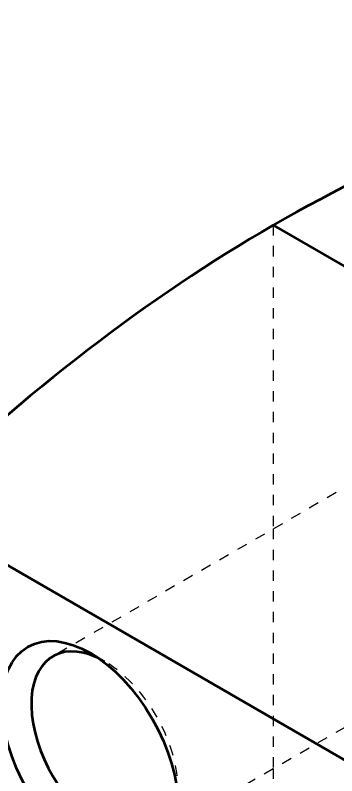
# Model space of a CAD drawing. Header units: millimetres. Extents: x -742 to 742, y -525 to 525.
# Drawn here: x 339.7 to 370.7, y 142.8 to 216.1 of the extents above; entities that cross this region are included whole.
import ezdxf

# ---------------------------------------------------------------- set-up
doc = ezdxf.new("R2010")
doc.units = ezdxf.units.MM
doc.linetypes.add('虚线', pattern=[2, 1, -1])
doc.layers.get('0').update_dxf_attribs({"lineweight": 35})
for name, color, linetype, lineweight in [('尺寸线层', 3, 'Continuous', 18), ('粗实线层', 7, 'Continuous', 35), ('虚线层', 6, '虚线', 18)]:
    doc.layers.add(name, color=color, linetype=linetype, lineweight=lineweight)
doc.styles.add('标准', font='', dxfattribs={"width": 0.667})
doc.styles.get('标准').set_extended_font_data('宋体')
doc.dimstyles.new('标准', dxfattribs={"dimscale": 5, "dimtxt": 3.5, "dimasz": 4, "dimexe": 2, "dimexo": 0, "dimtad": 1, "dimdsep": 46, "dimtxsty": '标准', "dimblk": '_CAXARROW', "dimcen": 0, "dimdle": 6, "dimazin": 2, "dimtfac": 0.707107, "dimtdec": 3, "dimtmove": 2, "dimatfit": 3, "dimfxl": 1, "dimfrac": 2, "dimtolj": 1, "dimarcsym": 0})

# ---------------------------------------------------------------- blocks, each defined once
blk = doc.blocks.new('*X14')
for p, q in [((-632.242, -189.479), (-540.318, -242.551)), ((-575.673, -269.728), (-667.597, -216.656))]:
    blk.add_line(p, q)
for centre, major_axis, start_param, end_param in [((-632.242, -316.036), (-77.5, -134.234), 3.92699, 4.255443), ((-648.505, -239.693), (5, -8.66), 2.451775, 6.973003)]:
    blk.add_ellipse(centre, major_axis=major_axis, ratio=0.57735, start_param=start_param, end_param=end_param)
blk.add_ellipse((-649.919, -240.51), major_axis=(6, -10.392), ratio=0.57735)
at = {"layer": '虚线层', "color": 7}
for p, q in [((-632.242, -189.479), (-632.242, -218.757)), ((-620.978, -212.254), (-653.505, -231.033)), ((-632.242, -218.757), (-632.242, -241.851)), ((-643.505, -248.354), (-610.978, -229.574)), ((-648.505, -231.528), (-649.919, -230.712)), ((-632.242, -241.851), (-632.242, -249.083))]:
    blk.add_line(p, q, dxfattribs=at)
blk.add_ellipse((-648.505, -239.693), major_axis=(5, -8.66), ratio=0.57735, start_param=0.689817, end_param=2.451775, dxfattribs=at)
blk = doc.blocks.new('*X15')
blk.add_line((-632.242, -189.479), (-540.318, -242.551))
blk.add_ellipse((-632.242, -316.036), major_axis=(-77.5, -134.234), ratio=0.57735, start_param=3.598535, end_param=3.92699)
at = {"layer": '虚线层', "color": 7}
for p, q in [((-632.242, -189.479), (-632.242, -218.757)), ((-632.242, -218.757), (-632.242, -241.851)), ((-632.242, -241.851), (-632.242, -249.083))]:
    blk.add_line(p, q, dxfattribs=at)
blk.add_ellipse((-632.242, -316.036), major_axis=(41, 71.014), ratio=0.57735, start_param=3.926992, end_param=7.068582, dxfattribs=at)
blk = doc.blocks.new('*X13')
at = {"color": 0, "linetype": 'ByBlock'}
for name in ['*X15', '*X14']:
    blk.add_blockref(name, (0, 0), dxfattribs=at)
blk = doc.blocks.new('*X30')
at = {"color": 0, "char_height": 17.5, "attachment_point": 1, "rotation": 335.03132, "line_spacing_factor": 1.15057, "style": '标准'}
for s, insert, width in [('\\T1.1;2*%%C20', (91.418, 310.17), 314.72423), ('\\T1.1;{\\H0.707107x;+0.02}', (136.757, 299.591), 127.48518), ('\\T1.1;{\\H0.707107x;0}', (136.449, 283.44), 127.48518)]:
    blk.add_mtext(s, dxfattribs=dict(at, insert=insert, width=width))
blk = doc.blocks.new('*X29')
at = {"layer": '尺寸线层'}
for points in [[(-15.833, 334.622), (-35.019, 340.798), (-32.909, 345.33)], [(2.297, 326.179), (19.373, 315.47), (21.484, 320.003)]]:
    blk.add_hatch(color=0, dxfattribs=at).paths.add_polyline_path(points, flags=0)
at = {"layer": '尺寸线层', "color": 0}
blk.add_line((152.992, 256.01), (-43.03, 347.285), dxfattribs=at)
blk.add_blockref('*X30', (0, 0), dxfattribs=at)
blk = doc.blocks.new('_CAXARROW')
blk.add_hatch(color=0).paths.add_polyline_path([(0, 0), (-1, 0.125), (-1, -0.125)], flags=0)
blk = doc.blocks.new('*X32')
at = {"color": 0, "char_height": 17.5, "attachment_point": 1, "rotation": 10.42095, "line_spacing_factor": 1.15057, "style": '标准'}
for s, insert, width in [('\\T1.1;{\\H0.707107x;+0.02}', (125.991, 128.019), 127.48518), ('\\T1.1;2*%%C20', (82.903, 110.386), 314.72423), ('\\T1.1;{\\H0.707107x;0}', (135.093, 114.674), 127.48518)]:
    blk.add_mtext(s, dxfattribs=dict(at, insert=insert, width=width))
blk = doc.blocks.new('*X31')
at = {"layer": '尺寸线层'}
for points in [[(3.067, 72.209), (23.189, 73.368), (22.285, 78.285)], [(-16.603, 68.591), (-35.821, 62.515), (-36.725, 67.433)]]:
    blk.add_hatch(color=0, dxfattribs=at).paths.add_polyline_path(points, flags=0)
at = {"layer": '尺寸线层', "color": 0}
blk.add_line((164.465, 101.892), (-46.108, 63.165), dxfattribs=at)
blk.add_blockref('*X32', (0, 0), dxfattribs=at)

msp = doc.modelspace()

# ---------------------------------------------------------------- block references
at = {"layer": '粗实线层'}
msp.add_blockref('*X13', (996.816, 385.306), dxfattribs=at)

# ---------------------------------------------------------------- dimensions: what is measured, and where the dimension line sits
at = {"layer": '尺寸线层'}
for p1, p2, picture, middle in [((-15.833, 334.622), (2.297, 326.179), '*X29', (117.328, 272.616)), ((-16.603, 68.591), (3.067, 72.209), '*X31', (125.774, 94.776))]:
    dim = msp.add_diameter_dim_2p(p1=p1, p2=p2, dimstyle='标准', override={"dimpost": '2*%%C<>', "dimsah": 1, "dimtol": 1, "dimtp": 0.02, "dimtm": 0, "dimtfill": 1, "dimtzin": 8, "dimarcsym": 0}, dxfattribs=at)
    dim.commit()
    dim.dimension.update_dxf_attribs({"geometry": picture, "text_midpoint": middle, "dimtype": 163})

doc.saveas('drawing.dxf')
